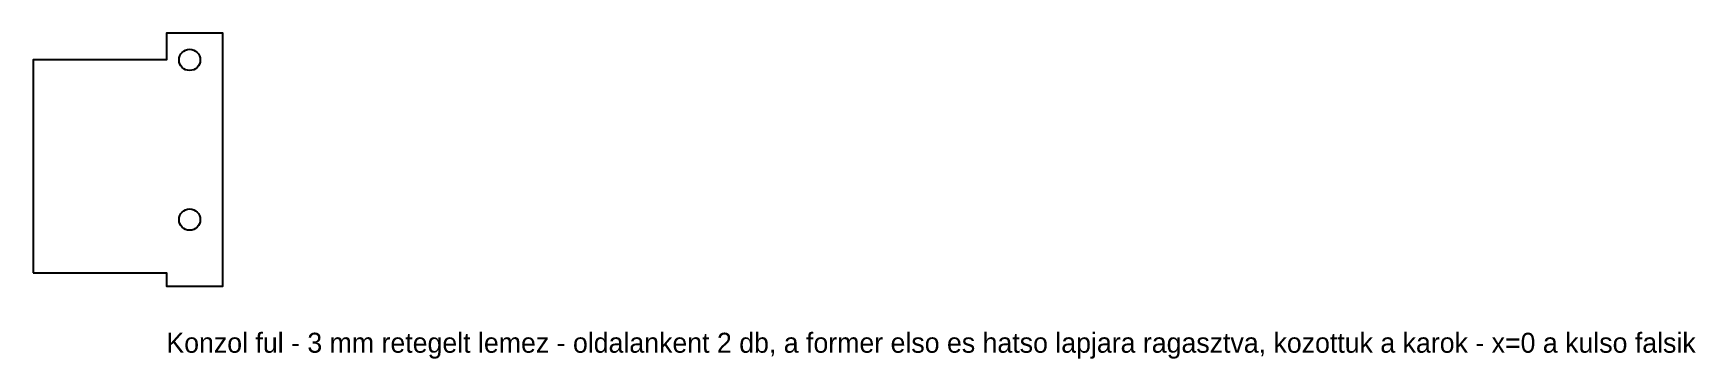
# Model space of a CAD drawing. Header units: millimetres. Extents: x -20 to 230, y -21 to 28.
import ezdxf

# ---------------------------------------------------------------- set-up
doc = ezdxf.new("R2010")
doc.units = ezdxf.units.MM
for name, color, linetype in [('FURAT', 1, 'Continuous'), ('KONTUR', 7, 'Continuous'), ('SZOVEG', 3, 'Continuous')]:
    doc.layers.add(name, color=color, linetype=linetype)

msp = doc.modelspace()

# ---------------------------------------------------------------- linework, layer by layer
at = {"layer": 'FURAT'}
for centre in [(3.5, 24), (3.5, 0)]:
    msp.add_circle(centre, 1.6, dxfattribs=at)
at = {"layer": 'KONTUR'}
msp.add_lwpolyline([(-20, -8), (0, -8), (0, -10), (8.5, -10), (8.5, 28), (0, 28), (0, 24), (-20, 24), (-20, -8)], close=True, dxfattribs=at)

# ---------------------------------------------------------------- texts
at = {"layer": 'SZOVEG'}
msp.add_text('Konzol ful - 3 mm retegelt lemez - oldalankent 2 db, a former elso es hatso lapjara ragasztva, kozottuk a karok - x=0 a kulso falsik', height=3, dxfattribs=at).set_placement((0, -20))

doc.saveas('drawing.dxf')
